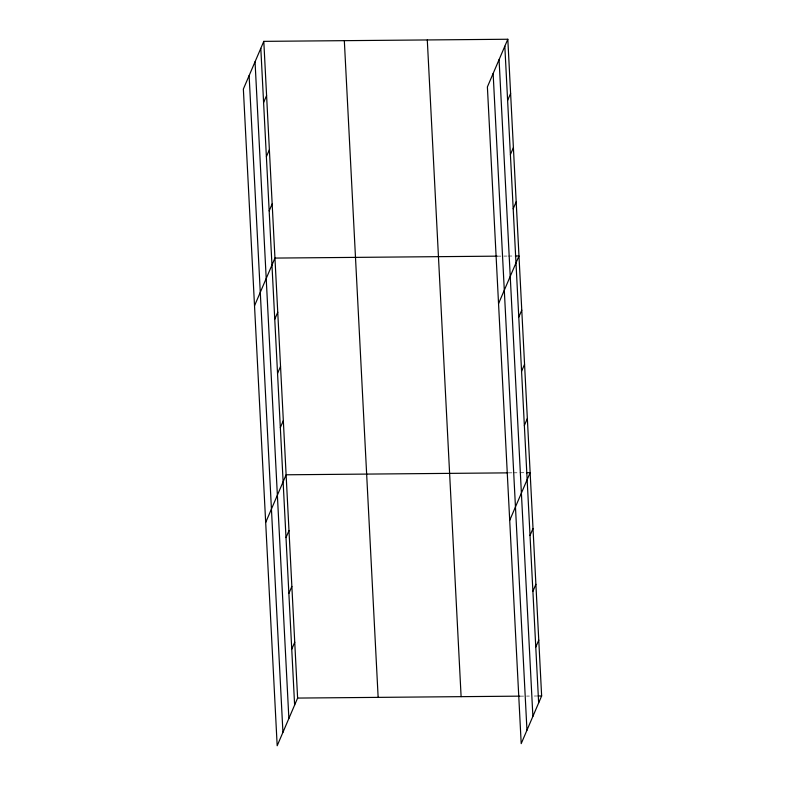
<?xml version="1.0" encoding="UTF-8"?>
<svg xmlns="http://www.w3.org/2000/svg" width="785" height="785" viewBox="0 0 785 785"><rect width="100%" height="100%" fill="white"/><g stroke="black" fill="none" stroke-linecap="round" stroke-linejoin="round"><path stroke-width="0.59" stroke-dasharray="3.92 2.94" d="M497.013 256.155L506.776 256.067M508.003 256.057L514.096 256.008M508.18 472.864L511.84 472.835M513.056 472.825L525.263 472.717M519.67 696.148L529.433 696.059M534.32 696.02L536.754 696.001"/><path stroke-width="1.18" d="M263.799 41.36L243.36 89.048L277.183 745.75L297.613 698.071L263.799 41.36L507.816 39.25L541.64 695.952L521.201 743.64L487.387 86.929L507.816 39.25M263.593 102.521L266.586 95.544M266.39 156.706L269.383 149.719M269.176 210.88L272.169 203.894M254.526 305.757L274.956 258.079L497.013 256.155M274.76 319.24L277.753 312.253M277.547 373.415L280.539 366.428M280.333 427.589L283.326 420.613M265.683 522.467L286.123 474.788L506.953 472.874M286.005 537.588L288.998 530.611M288.88 593.411L291.873 586.424M507.62 100.411L510.613 93.425M291.745 649.234L294.738 642.248M510.407 154.586L513.4 147.609M513.194 208.771L516.187 201.784M498.544 303.648L518.983 255.959L515.323 255.998M518.777 317.12L521.77 310.144M521.564 371.305L524.557 364.318M524.36 425.48L527.353 418.493M509.701 520.357L530.14 472.678L526.48 472.707M530.022 535.478L533.015 528.491M532.897 591.301L535.89 584.315M535.772 647.115L538.765 640.138M297.613 698.071L519.67 696.148M537.98 695.981L541.64 695.952M504.824 46.236L538.647 702.938M499.074 59.66L532.887 716.371M493.137 73.505L526.961 730.207M427.295 39.947L461.109 696.648M344.33 40.663L378.144 697.374M260.806 48.346L294.62 705.048M255.047 61.779L288.87 718.481M249.12 75.615L282.934 732.317"/></g></svg>
